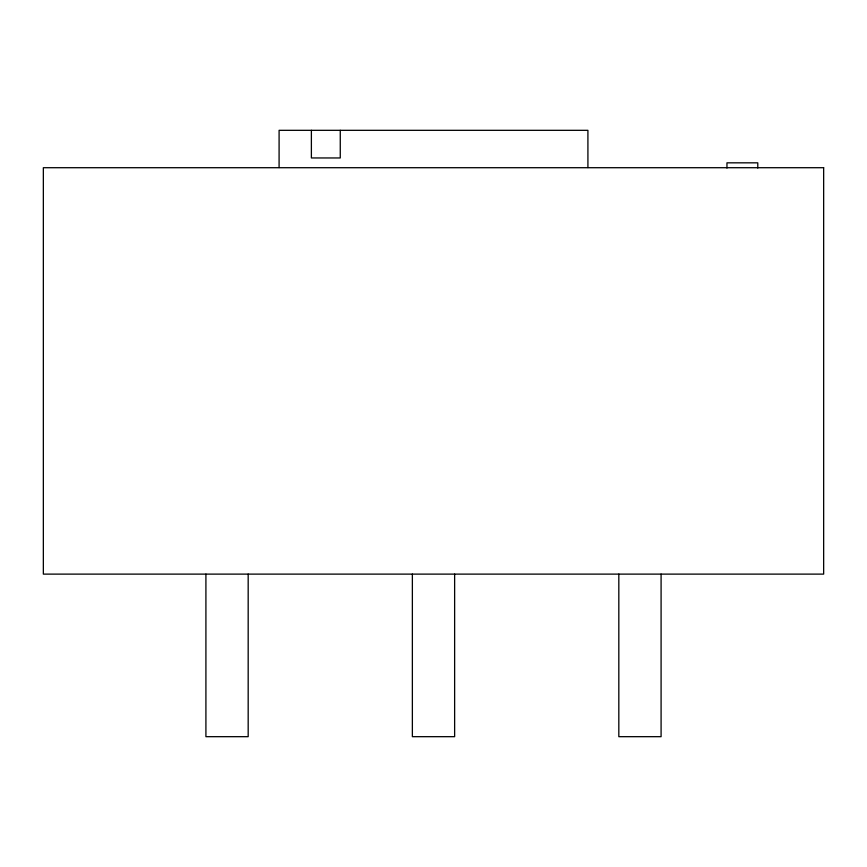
<?xml version="1.0" encoding="UTF-8"?>
<svg xmlns="http://www.w3.org/2000/svg" width="867" height="867" viewBox="0 0 867 867"><rect width="100%" height="100%" fill="white"/><g stroke="black" fill="none" stroke-linecap="round" stroke-linejoin="round"><path stroke-width="1.3" d="M279.087 167.559L279.098 130.321L587.913 130.321L587.924 167.559M757.78 168.035L757.78 162.833L726.958 162.833L726.958 168.035M661.087 574.117L661.087 736.679L618.821 736.679L618.821 574.117M454.633 574.117L454.633 736.679L412.367 736.679L412.367 574.117M340.265 130.321L340.265 157.957L311.383 157.957L311.383 130.321M248.179 574.117L248.179 736.679L205.912 736.679L205.912 574.117M823.65 167.71L43.35 167.71L43.35 574.117L823.65 574.117L823.65 167.71"/></g></svg>
